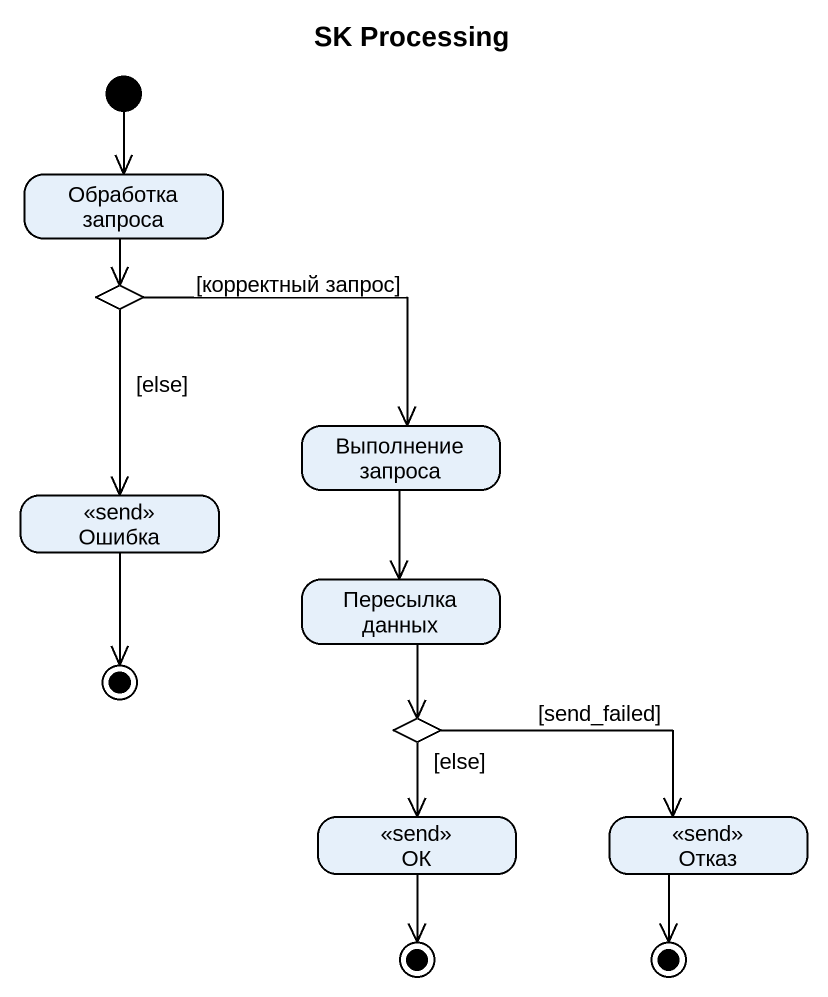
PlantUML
@startuml
title SK Processing
hide empty description
state "Обработка запроса" as Обработка_запроса
state choice1 <<choice>>
state "Выполнение запроса" as Выполнение_запроса
state Ошибка <<send>>
state "Пересылка данных" as Пересылка_данных
state final1 <<end>>
state choice2 <<choice>>
state ОК <<send>>
state Отказ <<send>>
state final2 <<end>>
state final3 <<end>>
[*] --> Обработка_запроса
Обработка_запроса --> choice1
choice1 -right-> Выполнение_запроса : [корректный запрос]
choice1 --> Ошибка : [else]
Выполнение_запроса --> Пересылка_данных
Ошибка --> final1
Пересылка_данных --> choice2
choice2 --> ОК : [else]
choice2 -right-> Отказ : [send_failed]
ОК --> final2
Отказ --> final3
@enduml
